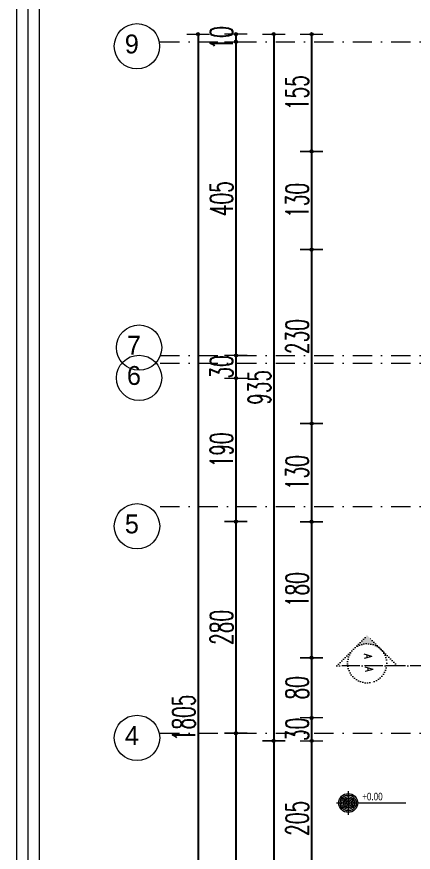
# Model space of a CAD drawing. Header units: millimetres. Extents: x -16104 to 67872, y -88009 to 12107.
# Drawn here: x 6700 to 7224, y 10343 to 11448 of the extents above; entities that cross this region are included whole.
import ezdxf
from ezdxf.enums import TextEntityAlignment as Align

# ---------------------------------------------------------------- set-up
doc = ezdxf.new("R2010")
doc.units = ezdxf.units.MM
for name, pattern in [('ACAD_ISO04W100', [30, 24, -3, 0, -3]), ('ACAD_ISO07W100', [3, 0, -3]), ('DASHDOTX2', [50.8, 25.4, -12.7, 0, -12.7])]:
    doc.linetypes.add(name, pattern=pattern)
doc.layers.get('0').update_dxf_attribs({"color": 241})
for name, color, linetype, lineweight in [('AKS', 1, 'ACAD_ISO07W100', 5), ('akslar', 144, 'Continuous', 20), ('c05', 32, 'Continuous', 13), ('KOTLAR', 5, 'Continuous', 20), ('OLCU', 54, 'Continuous', 13), ('YAZI', 22, 'Continuous', 18)]:
    doc.layers.add(name, color=color, linetype=linetype, lineweight=lineweight)
doc.styles.add('DIM', font='Txttw.shx', dxfattribs={"width": 0.6})
doc.styles.add('DIMENSIONS', font='simplex', dxfattribs={"width": 0.8})
doc.styles.add('TSIMPLEX', font='tsimplex', dxfattribs={"width": 0.8})
doc.dimstyles.new('50', dxfattribs={"dimscale": 0, "dimtxt": 30, "dimasz": 1, "dimexe": 0, "dimexo": 2, "dimgap": 4, "dimtad": 1, "dimdec": 0, "dimzin": 0, "dimdsep": 46, "dimtxsty": 'DIM', "dimblk1": 'DOT', "dimblk2": 'DOT', "dimsah": 1, "dimcen": 1.5, "dimdle": 3, "dimse1": 1, "dimse2": 1, "dimclrd": 256, "dimclre": 9, "dimclrt": 256, "dimadec": 0, "dimazin": 0, "dimtfac": 0.24, "dimtdec": 0, "dimtix": 1, "dimtmove": 2, "dimatfit": 3, "dimldrblk": 'DOT', "dimfxl": 0, "dimtolj": 1, "dimtzin": 15, "dimarcsym": 0})

# ---------------------------------------------------------------- blocks, each defined once
blk = doc.blocks.new('DOT')
for p, q in [((0, 15), (0, -15)), ((-2, 0), (0, 0)), ((2, 0), (0, 0))]:
    blk.add_line(p, q)
blk.add_circle((0, 0), 2)
blk = doc.blocks.new('*D3802')
at = {"layer": 'Defpoints', "color": 0, "transparency": 16777216}
for p in [(7139.6, 11425), (7089.6, 11269.9), (7139.6, 11269.9)]:
    blk.add_point(p, dxfattribs=at)
at = {"layer": 'OLCU', "lineweight": -2, "transparency": 16777216}
blk.add_line((7089.6, 11424), (7089.6, 11270.9), dxfattribs=at)
for p, rotation in [((7089.6, 11425), 90), ((7089.6, 11269.9), 270)]:
    blk.add_blockref('DOT', p, dxfattribs=dict(at, rotation=rotation))
at = {"layer": 'OLCU', "transparency": 16777216, "insert": (7070.6, 11347.5), "char_height": 30, "attachment_point": 5, "rotation": 90, "style": 'DIM'}
blk.add_mtext('\\A1;155', dxfattribs=at)
blk = doc.blocks.new('*D3803')
at = {"layer": 'Defpoints', "color": 0, "transparency": 16777216}
for p in [(7139.6, 11269.9), (7089.6, 11139.9), (7139.6, 11139.9)]:
    blk.add_point(p, dxfattribs=at)
at = {"layer": 'OLCU', "lineweight": -2, "transparency": 16777216}
blk.add_line((7089.6, 11268.9), (7089.6, 11140.9), dxfattribs=at)
for p, rotation in [((7089.6, 11269.9), 90), ((7089.6, 11139.9), 270)]:
    blk.add_blockref('DOT', p, dxfattribs=dict(at, rotation=rotation))
at = {"layer": 'OLCU', "transparency": 16777216, "insert": (7070.6, 11204.9), "char_height": 30, "attachment_point": 5, "rotation": 90, "style": 'DIM'}
blk.add_mtext('\\A1;130', dxfattribs=at)
blk = doc.blocks.new('*D3804')
at = {"layer": 'Defpoints', "color": 0, "transparency": 16777216}
for p in [(7139.6, 11139.9), (7089.6, 10909.9), (7139.6, 10909.9)]:
    blk.add_point(p, dxfattribs=at)
at = {"layer": 'OLCU', "lineweight": -2, "transparency": 16777216}
blk.add_line((7089.6, 11138.9), (7089.6, 10910.9), dxfattribs=at)
for p, rotation in [((7089.6, 11139.9), 90), ((7089.6, 10909.9), 270)]:
    blk.add_blockref('DOT', p, dxfattribs=dict(at, rotation=rotation))
at = {"layer": 'OLCU', "transparency": 16777216, "insert": (7070.6, 11024.9), "char_height": 30, "attachment_point": 5, "rotation": 90, "style": 'DIM'}
blk.add_mtext('\\A1;230', dxfattribs=at)
blk = doc.blocks.new('*D3805')
at = {"layer": 'Defpoints', "color": 0, "transparency": 16777216}
for p in [(7139.6, 10909.9), (7089.6, 10779.9), (7139.6, 10779.9)]:
    blk.add_point(p, dxfattribs=at)
at = {"layer": 'OLCU', "lineweight": -2, "transparency": 16777216}
blk.add_line((7089.6, 10908.9), (7089.6, 10780.9), dxfattribs=at)
for p, rotation in [((7089.6, 10909.9), 90), ((7089.6, 10779.9), 270)]:
    blk.add_blockref('DOT', p, dxfattribs=dict(at, rotation=rotation))
at = {"layer": 'OLCU', "transparency": 16777216, "insert": (7070.6, 10844.9), "char_height": 30, "attachment_point": 5, "rotation": 90, "style": 'DIM'}
blk.add_mtext('\\A1;130', dxfattribs=at)
blk = doc.blocks.new('*D3806')
at = {"layer": 'Defpoints', "color": 0, "transparency": 16777216}
for p in [(7139.6, 10779.9), (7089.6, 10600), (7139.6, 10600)]:
    blk.add_point(p, dxfattribs=at)
at = {"layer": 'OLCU', "lineweight": -2, "transparency": 16777216}
blk.add_line((7089.6, 10778.9), (7089.6, 10601), dxfattribs=at)
for p, rotation in [((7089.6, 10779.9), 90), ((7089.6, 10600), 270)]:
    blk.add_blockref('DOT', p, dxfattribs=dict(at, rotation=rotation))
at = {"layer": 'OLCU', "transparency": 16777216, "insert": (7070.6, 10690), "char_height": 30, "attachment_point": 5, "rotation": 90, "style": 'DIM'}
blk.add_mtext('\\A1;180', dxfattribs=at)
blk = doc.blocks.new('*D3807')
at = {"layer": 'Defpoints', "color": 0, "transparency": 16777216}
for p in [(7139.6, 10600), (7089.6, 10520.3), (7139.6, 10520.3)]:
    blk.add_point(p, dxfattribs=at)
at = {"layer": 'OLCU', "lineweight": -2, "transparency": 16777216}
blk.add_line((7089.6, 10599), (7089.6, 10521.3), dxfattribs=at)
for p, rotation in [((7089.6, 10600), 90), ((7089.6, 10520.3), 270)]:
    blk.add_blockref('DOT', p, dxfattribs=dict(at, rotation=rotation))
at = {"layer": 'OLCU', "transparency": 16777216, "insert": (7070.6, 10560.2), "char_height": 30, "attachment_point": 5, "rotation": 90, "style": 'DIM'}
blk.add_mtext('\\A1;80', dxfattribs=at)
blk = doc.blocks.new('*D3808')
at = {"layer": 'Defpoints', "color": 0, "transparency": 16777216}
for p in [(7139.6, 10520.3), (7089.6, 10490), (7139.6, 10490)]:
    blk.add_point(p, dxfattribs=at)
at = {"layer": 'OLCU', "lineweight": -2, "transparency": 16777216}
for p, q in [((7089.6, 10521.3), (7089.6, 10522.3)), ((7089.6, 10520.3), (7089.6, 10490)), ((7089.6, 10489), (7089.6, 10488))]:
    blk.add_line(p, q, dxfattribs=at)
for p, rotation in [((7089.6, 10520.3), 270), ((7089.6, 10490), 90)]:
    blk.add_blockref('DOT', p, dxfattribs=dict(at, rotation=rotation))
at = {"layer": 'OLCU', "transparency": 16777216, "insert": (7070.6, 10505.2), "char_height": 30, "attachment_point": 5, "rotation": 90, "style": 'DIM'}
blk.add_mtext('\\A1;30', dxfattribs=at)
blk = doc.blocks.new('*D3809')
at = {"layer": 'Defpoints', "color": 0, "transparency": 16777216}
for p in [(7139.6, 10490), (7089.6, 10285), (7139.6, 10285)]:
    blk.add_point(p, dxfattribs=at)
at = {"layer": 'OLCU', "lineweight": -2, "transparency": 16777216}
blk.add_line((7089.6, 10489), (7089.6, 10286), dxfattribs=at)
for p, rotation in [((7089.6, 10490), 90), ((7089.6, 10285), 270)]:
    blk.add_blockref('DOT', p, dxfattribs=dict(at, rotation=rotation))
at = {"layer": 'OLCU', "transparency": 16777216, "insert": (7070.6, 10387.5), "char_height": 30, "attachment_point": 5, "rotation": 90, "style": 'DIM'}
blk.add_mtext('\\A1;205', dxfattribs=at)
blk = doc.blocks.new('*D3814')
at = {"layer": 'Defpoints', "color": 0, "transparency": 16777216}
for p in [(7074.6, 11425), (7039.6, 10490), (7074.6, 10490)]:
    blk.add_point(p, dxfattribs=at)
at = {"layer": 'OLCU', "lineweight": -2, "transparency": 16777216}
blk.add_line((7039.6, 11424), (7039.6, 10491), dxfattribs=at)
for p, rotation in [((7039.6, 11425), 90), ((7039.6, 10490), 270)]:
    blk.add_blockref('DOT', p, dxfattribs=dict(at, rotation=rotation))
at = {"layer": 'OLCU', "transparency": 16777216, "insert": (7020.6, 10957.5), "char_height": 30, "attachment_point": 5, "rotation": 90, "style": 'DIM'}
blk.add_mtext('\\A1;935', dxfattribs=at)
blk = doc.blocks.new('*D3815')
at = {"layer": 'Defpoints', "color": 0, "transparency": 16777216}
for p in [(7074.6, 10490), (7039.6, 9615.5), (7074.6, 9615.5)]:
    blk.add_point(p, dxfattribs=at)
at = {"layer": 'OLCU', "lineweight": -2, "transparency": 16777216}
blk.add_line((7039.6, 10489), (7039.6, 9616.5), dxfattribs=at)
for p, rotation in [((7039.6, 10490), 90), ((7039.6, 9615.5), 270)]:
    blk.add_blockref('DOT', p, dxfattribs=dict(at, rotation=rotation))
at = {"layer": 'OLCU', "transparency": 16777216, "insert": (7020.6, 10052.8), "char_height": 30, "attachment_point": 5, "rotation": 90, "style": 'DIM'}
blk.add_mtext('\\A1;875', dxfattribs=at)
blk = doc.blocks.new('*D3817')
at = {"layer": 'Defpoints', "color": 0, "transparency": 16777216}
for p in [(6974.6, 11425), (6939.6, 9615.5), (6974.6, 9615.5)]:
    blk.add_point(p, dxfattribs=at)
at = {"layer": 'OLCU', "lineweight": -2, "transparency": 16777216}
blk.add_line((6939.6, 11424), (6939.6, 9616.5), dxfattribs=at)
for p, rotation in [((6939.6, 11425), 90), ((6939.6, 9615.5), 270)]:
    blk.add_blockref('DOT', p, dxfattribs=dict(at, rotation=rotation))
at = {"layer": 'OLCU', "transparency": 16777216, "insert": (6920.6, 10520.3), "char_height": 30, "attachment_point": 5, "rotation": 90, "style": 'DIM'}
blk.add_mtext('\\A1;1805', dxfattribs=at)
blk = doc.blocks.new('*D3818')
at = {"layer": 'Defpoints', "color": 0, "transparency": 16777216}
for p in [(7039.6, 11425), (6989.6, 11415), (7039.6, 11415)]:
    blk.add_point(p, dxfattribs=at)
at = {"layer": 'OLCU', "lineweight": -2, "transparency": 16777216}
for p, q in [((6989.6, 11426), (6989.6, 11427)), ((6989.6, 11425), (6989.6, 11415)), ((6989.6, 11414), (6989.6, 11413))]:
    blk.add_line(p, q, dxfattribs=at)
for p, rotation in [((6989.6, 11425), 270), ((6989.6, 11415), 90)]:
    blk.add_blockref('DOT', p, dxfattribs=dict(at, rotation=rotation))
at = {"layer": 'OLCU', "transparency": 16777216, "insert": (6970.6, 11420), "char_height": 30, "attachment_point": 5, "rotation": 90, "style": 'DIM'}
blk.add_mtext('\\A1;10', dxfattribs=at)
blk = doc.blocks.new('*D3819')
at = {"layer": 'Defpoints', "color": 0, "transparency": 16777216}
for p in [(6989.6, 11415), (6989.6, 10999.7), (6989.6, 10999.7)]:
    blk.add_point(p, dxfattribs=at)
at = {"layer": 'OLCU', "lineweight": -2, "transparency": 16777216}
blk.add_line((6989.6, 11414), (6989.6, 11000.7), dxfattribs=at)
for p, rotation in [((6989.6, 11415), 90), ((6989.6, 10999.7), 270)]:
    blk.add_blockref('DOT', p, dxfattribs=dict(at, rotation=rotation))
at = {"layer": 'OLCU', "transparency": 16777216, "insert": (6970.6, 11207.4), "char_height": 30, "attachment_point": 5, "rotation": 90, "style": 'DIM'}
blk.add_mtext('\\A1;405', dxfattribs=at)
blk = doc.blocks.new('*D3820')
at = {"layer": 'Defpoints', "color": 0, "transparency": 16777216}
for p in [(6989.6, 10999.7), (6989.6, 10969.7), (6989.6, 10969.7)]:
    blk.add_point(p, dxfattribs=at)
at = {"layer": 'OLCU', "lineweight": -2, "transparency": 16777216}
for p, q in [((6989.6, 11000.7), (6989.6, 11001.7)), ((6989.6, 10999.7), (6989.6, 10969.7)), ((6989.6, 10968.7), (6989.6, 10967.7))]:
    blk.add_line(p, q, dxfattribs=at)
for p, rotation in [((6989.6, 10999.7), 270), ((6989.6, 10969.7), 90)]:
    blk.add_blockref('DOT', p, dxfattribs=dict(at, rotation=rotation))
at = {"layer": 'OLCU', "transparency": 16777216, "insert": (6970.6, 10984.7), "char_height": 30, "attachment_point": 5, "rotation": 90, "style": 'DIM'}
blk.add_mtext('\\A1;30', dxfattribs=at)
blk = doc.blocks.new('*D3821')
at = {"layer": 'Defpoints', "color": 0, "transparency": 16777216}
for p in [(6989.6, 10969.7), (6989.6, 10780), (6989.6, 10780)]:
    blk.add_point(p, dxfattribs=at)
at = {"layer": 'OLCU', "lineweight": -2, "transparency": 16777216}
blk.add_line((6989.6, 10968.7), (6989.6, 10781), dxfattribs=at)
for p, rotation in [((6989.6, 10969.7), 90), ((6989.6, 10780), 270)]:
    blk.add_blockref('DOT', p, dxfattribs=dict(at, rotation=rotation))
at = {"layer": 'OLCU', "transparency": 16777216, "insert": (6970.6, 10874.9), "char_height": 30, "attachment_point": 5, "rotation": 90, "style": 'DIM'}
blk.add_mtext('\\A1;190', dxfattribs=at)
blk = doc.blocks.new('*D3822')
at = {"layer": 'Defpoints', "color": 0, "transparency": 16777216}
for p in [(6989.6, 10780), (6989.6, 10500), (6989.6, 10500)]:
    blk.add_point(p, dxfattribs=at)
at = {"layer": 'OLCU', "lineweight": -2, "transparency": 16777216}
blk.add_line((6989.6, 10779), (6989.6, 10501), dxfattribs=at)
for p, rotation in [((6989.6, 10780), 90), ((6989.6, 10500), 270)]:
    blk.add_blockref('DOT', p, dxfattribs=dict(at, rotation=rotation))
at = {"layer": 'OLCU', "transparency": 16777216, "insert": (6970.6, 10640), "char_height": 30, "attachment_point": 5, "rotation": 90, "style": 'DIM'}
blk.add_mtext('\\A1;280', dxfattribs=at)
blk = doc.blocks.new('*D3823')
at = {"layer": 'Defpoints', "color": 0, "transparency": 16777216}
for p in [(6989.6, 10500), (6989.6, 10090), (6989.6, 10090)]:
    blk.add_point(p, dxfattribs=at)
at = {"layer": 'OLCU', "lineweight": -2, "transparency": 16777216}
blk.add_line((6989.6, 10499), (6989.6, 10091), dxfattribs=at)
for p, rotation in [((6989.6, 10500), 90), ((6989.6, 10090), 270)]:
    blk.add_blockref('DOT', p, dxfattribs=dict(at, rotation=rotation))
at = {"layer": 'OLCU', "transparency": 16777216, "insert": (6970.6, 10295), "char_height": 30, "attachment_point": 5, "rotation": 90, "style": 'DIM'}
blk.add_mtext('\\A1;400', dxfattribs=at)
blk = doc.blocks.new('Kot')
at = {"layer": 'KOTLAR'}
for p, q in [((0, 0.155), (0, -0.155)), ((-0.155, 0), (0.759, 0))]:
    blk.add_line(p, q, dxfattribs=at)
for radius in [0.125, 0.105, 0.085, 0.065, 0.045, 0.045, 0.025]:
    blk.add_circle((0, 0), radius, dxfattribs=at)
at = {"layer": 'YAZI', "style": 'TSIMPLEX', "width": 0.8}
blk.add_attdef('KOTH', (0.184, 0.035), '', height=0.1, dxfattribs=at)

msp = doc.modelspace()

# ---------------------------------------------------------------- hatches: boundary and pattern name
at = {"layer": 'AKS'}
msp.add_hatch(color=1, dxfattribs=at).paths.add_polyline_path([(7181.5, 10611), (7163.1, 10629.4), (7144.8, 10611, -0.198912), (7163.1, 10618.6, -0.198912)])
msp.add_hatch(color=1, dxfattribs=at).paths.add_polyline_path([(7181.5, 10611), (7163.1, 10629.4), (7144.8, 10611, -0.198912), (7163.1, 10618.6, -0.198912)])

# ---------------------------------------------------------------- linework, layer by layer
at = {"layer": 'AKS', "color": 1, "linetype": 'ACAD_ISO07W100'}
for p, q in [((7123.1, 10589.4), (7163.1, 10629.4)), ((7202.8, 10589.7), (7166.1, 10626.4))]:
    msp.add_line(p, q, dxfattribs=at)
at = {"layer": 'AKS', "color": 1, "linetype": 'ACAD_ISO04W100'}
msp.add_line((9681.9, 10589.4), (7123.1, 10589.4), dxfattribs=at)
at = {"layer": 'AKS', "linetype": 'ByBlock'}
for centre in [(6858.8, 11408.9), (6861.6, 11010.2), (6861.6, 10970.2), (6858.9, 10773.9), (6858.9, 10493.9)]:
    msp.add_circle(centre, 30, dxfattribs=at)
at = {"layer": 'AKS', "color": 1, "linetype": 'ACAD_ISO07W100'}
msp.add_circle((7163.1, 10592.7), 25.9, dxfattribs=at)
at = {"layer": 'akslar', "linetype": 'DASHDOTX2'}
for p, q in [((6889.5, 11415), (9939.5, 11415)), ((6889.6, 10999.7), (9939.6, 10999.7)), ((6889.6, 10989.7), (9939.6, 10989.7)), ((6889.6, 10800), (9939.6, 10800)), ((6889.6, 10500), (9939.6, 10500))]:
    msp.add_line(p, q, dxfattribs=at)
at = {"layer": 'c05'}
for points in [[(10230.1, 8939.6), (10230.1, 8729.3), (6699.9, 8729.3), (6699.9, 12107.1), (10230.1, 12107.1), (10230.1, 10251)], [(10215.1, 8939.6), (10215.1, 8744.3), (6714.9, 8744.3), (6714.9, 12092.1), (10215.1, 12092.1), (10215.1, 10251)], [(10200.1, 8939.6), (10200.1, 8759.3), (6729.9, 8759.3), (6729.9, 12077.1), (10200.1, 12077.1), (10200.1, 10251)]]:
    msp.add_lwpolyline(points, dxfattribs=at)

# ---------------------------------------------------------------- block references
at = {"layer": 'KOTLAR', "ltscale": 0.01, "xscale": 100, "yscale": 100, "zscale": 100}
msp.add_blockref('Kot', (7138.1, 10407.8), dxfattribs=at).add_auto_attribs({'KOTH': '+0.00'})

# ---------------------------------------------------------------- texts
at = {"layer": 'AKS', "color": 1, "style": 'DIMENSIONS', "width": 0.8}
for p in [(7164.2, 10601.8), (7165.8, 10584.5)]:
    msp.add_text('A', height=10.4, rotation=269.5779, dxfattribs=at).set_placement(p, align=Align.MIDDLE)
at = {"layer": 'AKS', "char_height": 25, "width": 35.659, "attachment_point": 1}
for s, insert in [('9', (6842.7, 11424.5)), ('7', (6845.5, 11025.9)), ('6', (6845.5, 10985.9)), ('5', (6842.8, 10789.5)), ('4', (6842.8, 10509.5))]:
    msp.add_mtext(s, dxfattribs=dict(at, insert=insert))

# ---------------------------------------------------------------- dimensions: what is measured, and where the dimension line sits
at = {"layer": 'OLCU'}
for base, p1, p2, picture, middle in [((6989.6, 11415), (7039.6, 11425), (7039.6, 11415), '*D3818', (6970.6, 11420)), ((7039.6, 10490), (7074.6, 11425), (7074.6, 10490), '*D3814', (7020.6, 10957.5)), ((7089.6, 11269.9), (7139.6, 11425), (7139.6, 11269.9), '*D3802', (7070.6, 11347.5)), ((7089.6, 11139.9), (7139.6, 11269.9), (7139.6, 11139.9), '*D3803', (7070.6, 11204.9)), ((7089.6, 10909.9), (7139.6, 11139.9), (7139.6, 10909.9), '*D3804', (7070.6, 11024.9)), ((7089.6, 10779.9), (7139.6, 10909.9), (7139.6, 10779.9), '*D3805', (7070.6, 10844.9)), ((7089.6, 10600), (7139.6, 10779.9), (7139.6, 10600), '*D3806', (7070.6, 10690)), ((7089.6, 10520.3), (7139.6, 10600), (7139.6, 10520.3), '*D3807', (7070.6, 10560.2)), ((7089.6, 10490), (7139.6, 10520.3), (7139.6, 10490), '*D3808', (7070.6, 10505.2)), ((7039.5959038, 9615.5446397), (7074.5959038, 10490.0446397), (7074.5959038, 9615.5446397), '*D3815', (7020.5959038, 10052.7946397)), ((7089.6, 10285), (7139.6, 10490), (7139.6, 10285), '*D3809', (7070.6, 10387.5))]:
    dim = msp.add_linear_dim(base=base, p1=p1, p2=p2, angle=90, dimstyle='50', override={"dimscale": 1}, dxfattribs=at)
    dim.commit()
    dim.dimension.update_dxf_attribs({"geometry": picture, "text_midpoint": middle})
for base, p1, p2, text, picture, middle in [((6939.6, 9615.5), (6974.6, 11425), (6974.6, 9615.5), '1805', '*D3817', (6920.6, 10520.3)), ((6989.6, 10999.7), (6989.6, 11415), (6989.6, 10999.7), '405', '*D3819', (6970.6, 11207.4)), ((6989.6, 10969.7), (6989.6, 10999.7), (6989.6, 10969.7), '30', '*D3820', (6970.6, 10984.7)), ((6989.6, 10780), (6989.6, 10969.7), (6989.6, 10780), '190', '*D3821', (6970.6, 10874.9)), ((6989.6, 10500), (6989.6, 10780), (6989.6, 10500), '280', '*D3822', (6970.6, 10640)), ((6989.6, 10090), (6989.6, 10500), (6989.6, 10090), '400', '*D3823', (6970.6, 10295))]:
    dim = msp.add_linear_dim(base=base, p1=p1, p2=p2, angle=90, text=text, dimstyle='50', override={"dimscale": 1}, dxfattribs=at)
    dim.commit()
    dim.dimension.update_dxf_attribs({"geometry": picture, "text_midpoint": middle})

doc.saveas('drawing.dxf')
